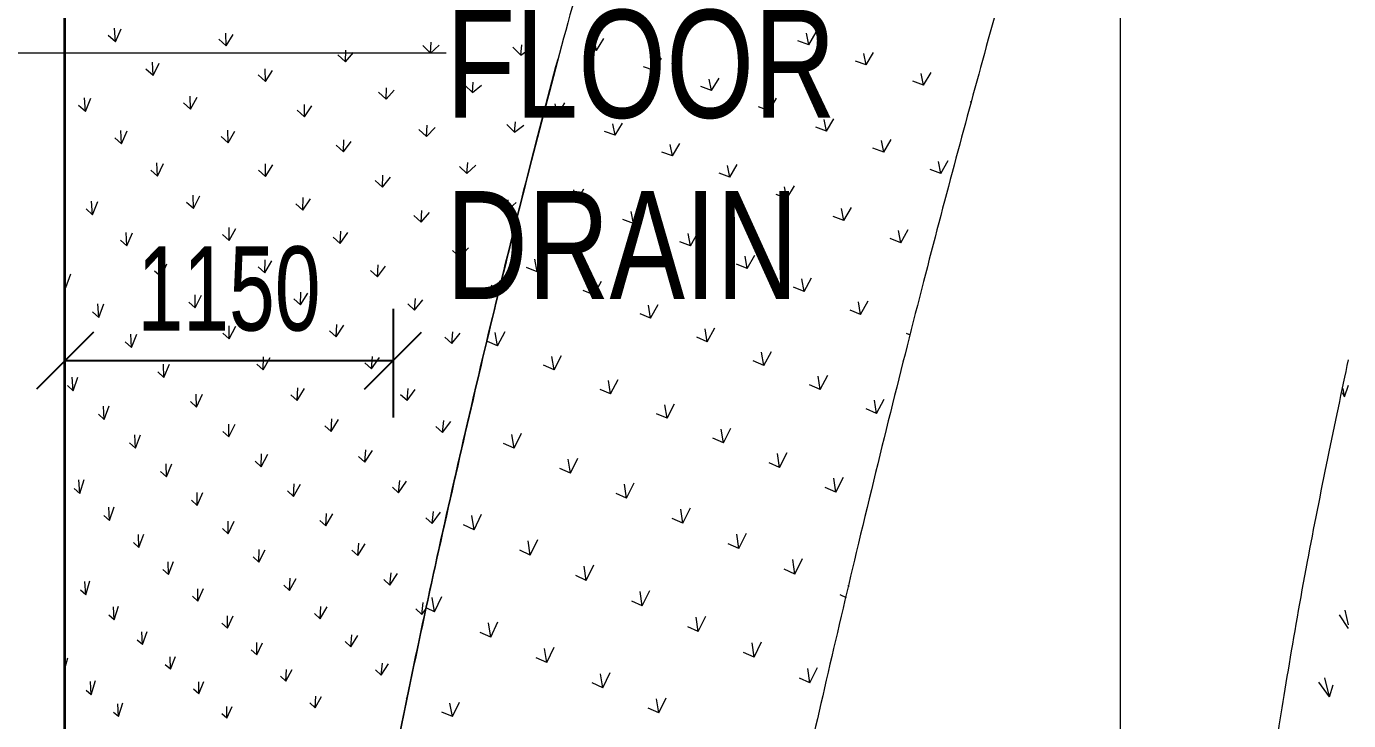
# Model space of a CAD drawing. Header units: millimetres. Extents: x 10569 to 232243, y -25347 to 80743.
# Drawn here: x 177207 to 181841, y 10608 to 13041 of the extents above; entities that cross this region are included whole.
import ezdxf

# ---------------------------------------------------------------- set-up
doc = ezdxf.new("R2010")
doc.units = ezdxf.units.MM
for name, color, linetype, lineweight in [('A-ANNO-DIMS', 211, 'Continuous', 5), ('A-FLOR', 192, 'Continuous', 9), ('A-FLOR-PATT', 8, 'Continuous', 9), ('A-WALL', 113, 'Continuous', 20), ('G-ANNO-TEXT', 231, 'Continuous', 5)]:
    doc.layers.add(name, color=color, linetype=linetype, lineweight=lineweight)
doc.styles.add('Arial_2', font='arial.ttf', dxfattribs={"width": 0.7, "height": 295.05988})
doc.styles.add('Swis721 BT_7', font='swiss.ttf', dxfattribs={"width": 0.75, "height": 378.428351})
doc.dimstyles.new('Linear_-_1_5mm_Arial', dxfattribs={"dimscale": 304.8, "dimtxt": 300, "dimasz": 0.656168, "dimexe": 0.656168, "dimexo": 0.0625, "dimgap": 0.328084, "dimtad": 1, "dimdec": 0, "dimzin": 0, "dimdsep": 46, "dimtxsty": 'Arial_2', "dimblk1": 'OBLIQUE', "dimblk2": 'OBLIQUE', "dimsah": 1, "dimcen": 0.09, "dimadec": 0, "dimazin": 0, "dimtfac": 1, "dimtdec": 4, "dimtix": 1, "dimtmove": 0, "dimatfit": 3, "dimfxl": 0.656168, "dimfxlon": 1, "dimtvp": 1, "dimtolj": 1, "dimtzin": 0, "dimarcsym": 2})

# ---------------------------------------------------------------- blocks, each defined once
blk = doc.blocks.new('FP_806-Copy _2_ of PART PLAN OF D_C_S _ CABLE LEAD-IN PLAN')
at = {"layer": 'A-FLOR-PATT'}
for p, q in [((92816, 12987.3), (92812.9, 13034.9)), ((92816, 12987.3), (92836.6, 13032.1)), ((92816, 12987.3), (92791.2, 13009.6)), ((93204.7, 12972.4), (93178.9, 12995.8)), ((93204.7, 12972.4), (93203.5, 13017.4)), ((93204.7, 12972.4), (93229, 13012.4)), ((93921.1, 12947.6), (93922.7, 12985.9)), ((93921.1, 12947.6), (93951.2, 12975.4)), ((94237.4, 12940.4), (94240.3, 12976.3)), ((93622.6, 12916.3), (93595.9, 12940.8)), ((93622.6, 12916.3), (93623.2, 12957.7)), ((93622.6, 12916.3), (93650.4, 12950)), ((93921.1, 12947.6), (93893.4, 12973.6)), ((94237.4, 12940.4), (94208.9, 12968.1)), ((94237.4, 12940.4), (94270.2, 12963.2)), ((92948, 12868.7), (92923.3, 12890.9)), ((92948, 12868.7), (92945.7, 12915.5)), ((92948, 12868.7), (92969.7, 12912.5)), ((93341.8, 12848.3), (93341.4, 12892.3)), ((93341.8, 12848.3), (93367.2, 12887)), ((93341.8, 12848.3), (93316.1, 12871.6)), ((94068.2, 12809), (94070.6, 12846)), ((92711, 12742.5), (92707.6, 12790.6)), ((93079.8, 12750.4), (93078.3, 12796.4)), ((93079.8, 12750.4), (93102.6, 12793.1)), ((93764.7, 12785.7), (93738.1, 12810.1)), ((93764.7, 12785.7), (93766.1, 12825.9)), ((93764.7, 12785.7), (93793.5, 12817.9)), ((94068.2, 12809), (94040.7, 12834.9)), ((94068.2, 12809), (94099.3, 12835.1)), ((92711, 12742.5), (92687.3, 12763.8)), ((92711, 12742.5), (92730, 12789.1)), ((93079.8, 12750.4), (93055.1, 12772.6)), ((93478.7, 12724.5), (93453, 12747.7)), ((93478.7, 12724.5), (93479.1, 12767.6)), ((93478.7, 12724.5), (93505.1, 12762)), ((94215.2, 12670.8), (94218.3, 12706.6)), ((92837.4, 12629.1), (92834.7, 12676.5)), ((92837.4, 12629.1), (92857.5, 12674.7)), ((93211.3, 12632.4), (93186.7, 12654.5)), ((93211.3, 12632.4), (93210.6, 12677.6)), ((93211.3, 12632.4), (93235.2, 12674)), ((93906.5, 12655.4), (93880, 12679.8)), ((93906.5, 12655.4), (93908.7, 12694.6)), ((93906.5, 12655.4), (93936.4, 12686.1)), ((94215.2, 12670.8), (94187.7, 12696.6)), ((94215.2, 12670.8), (94247.3, 12695.2)), ((92837.4, 12629.1), (92813.7, 12650.3)), ((93615.3, 12601), (93589.7, 12624.1)), ((93615.3, 12601), (93616.5, 12643.2)), ((93615.3, 12601), (93642.7, 12637.2)), ((92963.5, 12515.8), (92961.6, 12562.6)), ((92963.5, 12515.8), (92984.6, 12560.6)), ((93342.6, 12514.6), (93342.7, 12559.1)), ((94048.1, 12525.5), (94051.1, 12563.6)), ((92963.5, 12515.8), (92939.9, 12537)), ((93342.6, 12514.6), (93318, 12536.7)), ((93342.6, 12514.6), (93367.5, 12555.2)), ((93751.7, 12477.8), (93753.6, 12519.1)), ((93751.7, 12477.8), (93780.1, 12512.8)), ((94048.1, 12525.5), (94021.6, 12549.8)), ((94048.1, 12525.5), (94079, 12554.8)), ((93751.7, 12477.8), (93726.1, 12500.9)), ((92735.7, 12380.6), (92732.6, 12428.5)), ((92735.7, 12380.6), (92754.1, 12427.7)), ((93089.3, 12402.8), (93065.7, 12424)), ((93089.3, 12402.8), (93088.2, 12449)), ((93089.3, 12402.8), (93111.5, 12446.7)), ((93473.6, 12397.1), (93474.4, 12440.8)), ((93473.6, 12397.1), (93499.5, 12436.6)), ((94189.5, 12396), (94163, 12420.2)), ((94189.5, 12396), (94193.2, 12433)), ((94189.5, 12396), (94221.3, 12423.8)), ((92735.7, 12380.6), (92713.1, 12401.1)), ((93473.6, 12397.1), (93449, 12419.1)), ((93887.7, 12355), (93862.2, 12378)), ((93887.7, 12355), (93890.5, 12395.3)), ((93887.7, 12355), (93917.3, 12388.7)), ((93214.8, 12290), (93214.5, 12335.5)), ((93214.8, 12290), (93238.1, 12333.1)), ((92856, 12271.5), (92833.5, 12292)), ((92856, 12271.5), (92853.7, 12318.9)), ((92856, 12271.5), (92875.5, 12317.9)), ((93214.8, 12290), (93191.3, 12311.1)), ((93604.3, 12279.9), (93579.8, 12301.8)), ((93604.3, 12279.9), (93605.9, 12322.8)), ((93604.3, 12279.9), (93631.3, 12318.4)), ((94023.6, 12232.4), (93998.1, 12255.4)), ((94023.6, 12232.4), (94027.1, 12271.8)), ((94023.6, 12232.4), (94054.1, 12264.9)), ((92976.1, 12162.7), (92974.5, 12209.5)), ((92976.1, 12162.7), (92996.6, 12208.3)), ((93340.1, 12177.4), (93316.6, 12198.5)), ((93340.1, 12177.4), (93340.6, 12222.3)), ((93340.1, 12177.4), (93364.4, 12219.6)), ((93734.7, 12162.9), (93737.2, 12205)), ((93734.7, 12162.9), (93762.8, 12200.4)), ((92642.9, 12125.6), (92640.3, 12162)), ((92642.9, 12125.6), (92659.6, 12173.8)), ((92976.1, 12162.7), (92953.6, 12183.1)), ((93734.7, 12162.9), (93710.3, 12184.8)), ((94159.1, 12110.2), (94163.4, 12148.7)), ((92642.9, 12125.6), (92640.3, 12128)), ((93095.9, 12054), (93095.1, 12100.2)), ((93095.9, 12054), (93117.5, 12098.9)), ((93465, 12065), (93466.4, 12109.3)), ((93465, 12065), (93490.5, 12106.4)), ((94159.1, 12110.2), (94133.7, 12133.1)), ((94159.1, 12110.2), (94161.1, 12112.2)), ((92757.6, 12020.4), (92754.9, 12068)), ((92757.6, 12020.4), (92775.4, 12067.9)), ((93095.9, 12054), (93073.4, 12074.3)), ((93465, 12065), (93441.6, 12086)), ((93864.9, 12046.1), (93840.5, 12068)), ((93864.9, 12046.1), (93868.1, 12087.5)), ((93864.9, 12046.1), (93894.1, 12082.6)), ((92757.6, 12020.4), (92736.1, 12040.1)), ((92872.1, 11915.4), (92870.1, 11962.5)), ((92872.1, 11915.4), (92890.9, 11962.2)), ((93215.4, 11945.5), (93193, 11965.8)), ((93215.4, 11945.5), (93215.4, 11991.2)), ((93215.4, 11945.5), (93238, 11989.7)), ((93589.8, 11952.8), (93566.4, 11973.8)), ((93589.8, 11952.8), (93591.9, 11996.5)), ((93589.8, 11952.8), (93616.3, 11993.4)), ((93994.8, 11929.6), (93998.8, 11970.3)), ((93994.8, 11929.6), (94025, 11965.1)), ((92872.1, 11915.4), (92850.6, 11935.1)), ((93994.8, 11929.6), (93970.5, 11951.5)), ((93334.6, 11837.2), (93335.5, 11882.3)), ((93334.6, 11837.2), (93358.4, 11880.6)), ((93714.2, 11840.8), (93717.1, 11883.9)), ((93714.2, 11840.8), (93741.8, 11880.6)), ((92986.2, 11810.6), (92964.9, 11830.3)), ((92986.2, 11810.6), (92985, 11857.2)), ((92986.2, 11810.6), (93006.1, 11856.7)), ((93334.6, 11837.2), (93312.3, 11857.5)), ((93714.2, 11840.8), (93690.9, 11861.8)), ((92668.1, 11763.2), (92647.7, 11782.1)), ((92668.1, 11763.2), (92664.9, 11811.1)), ((92668.1, 11763.2), (92684.3, 11811.9)), ((93453.6, 11729), (93455.3, 11773.7)), ((93453.6, 11729), (93478.4, 11771.7)), ((93838.4, 11729.1), (93842.1, 11771.5)), ((93100.2, 11706.1), (93078.8, 11725.7)), ((93100.2, 11706.1), (93099.7, 11752)), ((93100.2, 11706.1), (93121, 11751.4)), ((93453.6, 11729), (93431.3, 11749.3)), ((93838.4, 11729.1), (93815.1, 11750)), ((93838.4, 11729.1), (93867.1, 11768)), ((92777.2, 11662.6), (92756.8, 11681.4)), ((92777.2, 11662.6), (92774.8, 11709.8)), ((92777.2, 11662.6), (92794.3, 11710.4)), ((93213.8, 11601.7), (93214.1, 11647.1)), ((93213.8, 11601.7), (93235.7, 11646.2)), ((93572.3, 11621.1), (93550.1, 11641.3)), ((93572.3, 11621.1), (93574.7, 11665.2)), ((93572.3, 11621.1), (93598.2, 11663.1)), ((93962.3, 11617.5), (93939, 11638.4)), ((93962.3, 11617.5), (93966.8, 11659.4)), ((93962.3, 11617.5), (93992, 11655.7)), ((92886.1, 11562.2), (92884.3, 11608.8)), ((92886.1, 11562.2), (92904.1, 11609.1)), ((93213.8, 11601.7), (93192.5, 11621.2)), ((92886.1, 11562.2), (92865.7, 11581)), ((93327.2, 11497.5), (93328.3, 11542.3)), ((93327.2, 11497.5), (93350.1, 11541.2)), ((93690.7, 11513.3), (93694, 11556.9)), ((93690.7, 11513.3), (93717.7, 11554.6)), ((92994.7, 11462), (92993.6, 11507.9)), ((92994.7, 11462), (93013.7, 11508)), ((93327.2, 11497.5), (93306, 11517)), ((93690.7, 11513.3), (93668.6, 11533.5)), ((92691, 11403.6), (92688.1, 11451.1)), ((92691, 11403.6), (92706.5, 11452.7)), ((92994.7, 11462), (92974.3, 11480.7)), ((93808.9, 11405.7), (93812.9, 11448.8)), ((93808.9, 11405.7), (93836.9, 11446.3)), ((92691, 11403.6), (92671.5, 11421.4)), ((93103, 11362), (93102.7, 11407.3)), ((93103, 11362), (93123, 11407.2)), ((93440.3, 11393.4), (93419.1, 11412.9)), ((93440.3, 11393.4), (93442.2, 11437.7)), ((93440.3, 11393.4), (93464.3, 11436.5)), ((93808.9, 11405.7), (93786.8, 11425.9)), ((92794.9, 11308.6), (92792.7, 11355.3)), ((92794.9, 11308.6), (92811.4, 11356.6)), ((93103, 11362), (93082.7, 11380.7)), ((92794.9, 11308.6), (92775.5, 11326.4)), ((93553.2, 11289.6), (93532.1, 11309.1)), ((93553.2, 11289.6), (93555.8, 11333.3)), ((93553.2, 11289.6), (93578.2, 11331.9)), ((93926.8, 11298.4), (93904.7, 11318.5)), ((93926.8, 11298.4), (93931.6, 11340.8)), ((93926.8, 11298.4), (93955.9, 11338.2)), ((92898.7, 11214), (92916, 11260.8)), ((93211.1, 11262.3), (93190.9, 11281)), ((93211.1, 11262.3), (93211.5, 11306.9)), ((93211.1, 11262.3), (93232.1, 11306.5)), ((92898.7, 11214), (92879.2, 11231.7)), ((92898.7, 11214), (92897, 11259.8)), ((93665.8, 11186), (93669.2, 11229.2)), ((93665.8, 11186), (93691.8, 11227.5)), ((93319, 11162.8), (93298.8, 11181.4)), ((93319, 11162.8), (93320.1, 11206.7)), ((93319, 11162.8), (93340.9, 11206.1)), ((93665.8, 11186), (93644.7, 11205.4)), ((93002.2, 11119.6), (92982.8, 11137.3)), ((93002.2, 11119.6), (93001.2, 11164.5)), ((93002.2, 11119.6), (93020.3, 11165.3)), ((93778.2, 11082.6), (93782.3, 11125.1)), ((93778.2, 11082.6), (93805.2, 11123.3)), ((92711.9, 11047.9), (92709.2, 11094.7)), ((92711.9, 11047.9), (92726.9, 11097.5)), ((93426.6, 11063.5), (93406.5, 11082.1)), ((93426.6, 11063.5), (93428.4, 11106.7)), ((93426.6, 11063.5), (93449.5, 11105.9)), ((93778.2, 11082.6), (93757.1, 11102)), ((92711.9, 11047.9), (92693.2, 11064.3)), ((93105.5, 11025.6), (93086.1, 11043.2)), ((93105.5, 11025.6), (93105.1, 11069.6)), ((93105.5, 11025.6), (93124.5, 11070.1)), ((92811.3, 10960.6), (92809.2, 11006.3)), ((92811.3, 10960.6), (92827.1, 11008.6)), ((93534, 10964.5), (93513.9, 10983.1)), ((93534, 10964.5), (93536.5, 11007)), ((93534, 10964.5), (93557.9, 11006)), ((93890.3, 10979.3), (93869.3, 10998.7)), ((93890.3, 10979.3), (93895.1, 11021.3)), ((93890.3, 10979.3), (93906.1, 11001.9)), ((92811.3, 10960.6), (92792.7, 10976.9)), ((93208.5, 10931.9), (93189.2, 10949.4)), ((93208.5, 10931.9), (93228.4, 10975.1)), ((93208.5, 10931.9), (93208.8, 10975)), ((92910.5, 10873.7), (92909, 10918.2)), ((92910.5, 10873.7), (92927.1, 10920.2)), ((93641.2, 10865.7), (93644.4, 10907.5)), ((93641.2, 10865.7), (93666, 10906.2)), ((92910.5, 10873.7), (92891.9, 10889.9)), ((93311.4, 10838.4), (93292.1, 10855.9)), ((93311.4, 10838.4), (93312.3, 10880.6)), ((93311.4, 10838.4), (93332.1, 10880.5)), ((93641.2, 10865.7), (93621.1, 10884.2)), ((92640.3, 10793.5), (92649.4, 10827.8)), ((93009.6, 10787.2), (92991, 10803.4)), ((93009.6, 10787.2), (93008.6, 10830.5)), ((93009.6, 10787.2), (93026.9, 10832.1)), ((93748.1, 10767.2), (93752, 10808.3)), ((93748.1, 10767.2), (93773.8, 10806.7)), ((93414, 10745.3), (93394.8, 10762.8)), ((93414, 10745.3), (93415.6, 10786.6)), ((93414, 10745.3), (93435.6, 10786.1)), ((93748.1, 10767.2), (93728.1, 10785.6)), ((92731.4, 10698.1), (92713.4, 10712.6)), ((92731.4, 10698.1), (92728.8, 10744.1)), ((92731.4, 10698.1), (92745.9, 10748.3)), ((93108.5, 10701.1), (93089.9, 10717.2)), ((93108.5, 10701.1), (93108, 10743.3)), ((93108.5, 10701.1), (93126.5, 10744.4)), ((92827, 10621.2), (92825, 10665.6)), ((92827, 10621.2), (92842.1, 10669.2)), ((93516.5, 10652.5), (93497.3, 10669.9)), ((93516.5, 10652.5), (93518.6, 10692.9)), ((93516.5, 10652.5), (93538.9, 10692.1)), ((93838.7, 10683.7), (93834.8, 10687.3)), ((92827, 10621.2), (92809.1, 10635.6)), ((93207.1, 10615.4), (93188.6, 10631.5)), ((93207.1, 10615.4), (93225.9, 10657.1)), ((93207.1, 10615.4), (93207.2, 10656.4))]:
    blk.add_line(p, q, dxfattribs=at)
blk = doc.blocks.new('FP_809-Copy _2_ of PART PLAN OF D_C_S _ CABLE LEAD-IN PLAN')
at = {"layer": 'A-FLOR-PATT'}
for p, q in [((94502.6, 12956.2), (94494.1, 12995.7)), ((94502.6, 12956.2), (94528.4, 12999)), ((95246.1, 12976.7), (95208.3, 12989.9)), ((95246.1, 12976.7), (95237.9, 13016.8)), ((95246.1, 12976.7), (95272.3, 13020.3)), ((94502.6, 12956.2), (94464.7, 12969.2)), ((94704.4, 12886.7), (94730.2, 12929.4)), ((95447.4, 12906.3), (95439.3, 12946.5)), ((95447.4, 12906.3), (95473.7, 12949.9)), ((94704.4, 12886.7), (94666.6, 12899.7)), ((94704.4, 12886.7), (94695.9, 12926.1)), ((95447.4, 12906.3), (95409.7, 12919.5)), ((94906, 12816.6), (94897.5, 12856.3)), ((94906, 12816.6), (94931.8, 12859.5)), ((95648.6, 12835.4), (95610.9, 12848.7)), ((95648.6, 12835.4), (95640.5, 12875.8)), ((95648.6, 12835.4), (95674.9, 12879.2)), ((94906, 12816.6), (94868.2, 12829.8)), ((94366.5, 12730.6), (94328.7, 12743.8)), ((94366.5, 12730.6), (94357.7, 12769.7)), ((94366.5, 12730.6), (94391.9, 12772.8)), ((95107.3, 12745.6), (95069.6, 12759)), ((95107.3, 12745.6), (95099, 12785.7)), ((95107.3, 12745.6), (95133.2, 12788.9)), ((95818, 12774.9), (95811.8, 12777.1)), ((94568, 12659.4), (94559.3, 12699.1)), ((94568, 12659.4), (94593.5, 12702.1)), ((95308.3, 12673.6), (95300.1, 12714.1)), ((95308.3, 12673.6), (95334.3, 12717.3)), ((94568, 12659.4), (94530.3, 12672.8)), ((95308.3, 12673.6), (95270.7, 12687.2)), ((94769.1, 12586.8), (94760.5, 12627.1)), ((94769.1, 12586.8), (94794.7, 12630.2)), ((95508.9, 12600.3), (95471.4, 12614.1)), ((95508.9, 12600.3), (95500.8, 12641.4)), ((95508.9, 12600.3), (95535.1, 12644.6)), ((94769.1, 12586.8), (94731.4, 12600.5)), ((95709.1, 12525.7), (95701.2, 12567.4)), ((95709.1, 12525.7), (95735.4, 12570.6)), ((94969.7, 12512.8), (94932.1, 12526.8)), ((94969.7, 12512.8), (94961.3, 12553.8)), ((94969.7, 12512.8), (94995.5, 12556.9)), ((95709.1, 12525.7), (95671.6, 12539.8)), ((94431.9, 12426.6), (94423.4, 12468.1)), ((94431.9, 12426.6), (94457.5, 12471.1)), ((95169.9, 12437.3), (95161.7, 12479.1)), ((95169.9, 12437.3), (95195.8, 12482.1)), ((94431.9, 12426.6), (94394.4, 12440.8)), ((95169.9, 12437.3), (95132.4, 12451.6)), ((94631.9, 12349.7), (94623.7, 12392)), ((94631.9, 12349.7), (94657.7, 12395)), ((95369.6, 12360.5), (95332.2, 12375)), ((95369.6, 12360.5), (95361.6, 12402.9)), ((95369.6, 12360.5), (95395.7, 12406)), ((94631.9, 12349.7), (94594.5, 12364.2)), ((95568.9, 12282.5), (95595.2, 12328.7)), ((94831.5, 12271.5), (94794.1, 12286.2)), ((94831.5, 12271.5), (94823.5, 12314.5)), ((94831.5, 12271.5), (94857.5, 12317.6)), ((95568.9, 12282.5), (95531.6, 12297.2)), ((95568.9, 12282.5), (95561.1, 12325.5)), ((95030.8, 12192.2), (95022.9, 12235.8)), ((95030.8, 12192.2), (95056.9, 12239)), ((94294.4, 12180.8), (94257, 12195.9)), ((94294.4, 12180.8), (94286.3, 12224.8)), ((94294.4, 12180.8), (94320.3, 12228)), ((95030.8, 12192.2), (94993.4, 12207.1)), ((94493.5, 12100), (94485.5, 12144.5)), ((94493.5, 12100), (94519.5, 12147.8)), ((95229.7, 12111.9), (95221.9, 12156.1)), ((95229.7, 12111.9), (95256, 12159.3)), ((94493.5, 12100), (94456.2, 12115.2)), ((95229.7, 12111.9), (95192.4, 12127)), ((94692.2, 12018.2), (94684.4, 12063.3)), ((94692.2, 12018.2), (94718.4, 12066.6)), ((95428.2, 12030.8), (95420.6, 12075.5)), ((95428.2, 12030.8), (95454.7, 12078.8)), ((94692.2, 12018.2), (94655, 12033.6)), ((95428.2, 12030.8), (95391, 12046.1)), ((94155.5, 11921.4), (94147.7, 11967.6)), ((94155.5, 11921.4), (94181.7, 11971.1)), ((94890.6, 11935.6), (94883, 11981.3)), ((94890.6, 11935.6), (94917, 11984.6)), ((95603.4, 11958.5), (95589.3, 11964.4)), ((94155.5, 11921.4), (94120.2, 11936.3)), ((94890.6, 11935.6), (94853.5, 11951.2)), ((94353.8, 11837.3), (94346.1, 11884)), ((94353.8, 11837.3), (94380.1, 11887.5)), ((95088.8, 11852.4), (95051.6, 11868.1)), ((95088.8, 11852.4), (95081.2, 11898.5)), ((95088.8, 11852.4), (95115.3, 11901.9)), ((94353.8, 11837.3), (94316.7, 11853.1)), ((95286.6, 11768.5), (95313.2, 11818.6)), ((94551.9, 11752.5), (94544.3, 11799.7)), ((94551.9, 11752.5), (94578.2, 11803.3)), ((95286.6, 11768.5), (95249.5, 11784.3)), ((95286.6, 11768.5), (95279.2, 11815.1)), ((94551.9, 11752.5), (94514.8, 11768.4)), ((95484.1, 11684.1), (95476.9, 11731.1)), ((95484.1, 11684.1), (95510.9, 11734.6)), ((94749.6, 11667.2), (94712.5, 11683.2)), ((94749.6, 11667.2), (94742.1, 11714.8)), ((94749.6, 11667.2), (94776.1, 11718.4)), ((95484.1, 11684.1), (95447.1, 11700)), ((94947, 11581.3), (94973.7, 11633.1)), ((94213.4, 11562), (94205.9, 11610.7)), ((94213.4, 11562), (94239.8, 11614.5)), ((94947, 11581.3), (94910, 11597.5)), ((94947, 11581.3), (94939.7, 11629.3)), ((94213.4, 11562), (94176.4, 11578.3)), ((95144.2, 11495), (95137, 11543.4)), ((95144.2, 11495), (95171, 11547.2)), ((94410.8, 11474.7), (94403.4, 11523.8)), ((94410.8, 11474.7), (94437.3, 11527.7)), ((95144.2, 11495), (95107.3, 11511.2)), ((94410.8, 11474.7), (94373.8, 11491.1)), ((95341, 11408.2), (95334, 11456.9)), ((95341, 11408.2), (95367.9, 11460.8)), ((94607.9, 11387.1), (94571, 11403.6)), ((94607.9, 11387.1), (94600.6, 11436.4)), ((94607.9, 11387.1), (94634.5, 11440.4)), ((95341, 11408.2), (95304.2, 11424.5)), ((94073.1, 11276.7), (94065.5, 11326.6)), ((94073.1, 11276.7), (94099.3, 11330.6)), ((94804.8, 11299), (94767.9, 11315.6)), ((94804.8, 11299), (94797.5, 11348.7)), ((94804.8, 11299), (94831.4, 11352.7)), ((94073.1, 11276.7), (94036.1, 11293.3)), ((95001.2, 11210.4), (95028.1, 11264.5)), ((94270, 11187.9), (94262.5, 11238)), ((94270, 11187.9), (94296.3, 11242.1)), ((95001.2, 11210.4), (94964.4, 11227)), ((95001.2, 11210.4), (94994.2, 11260.4)), ((94270, 11187.9), (94233.1, 11204.6)), ((95197.3, 11121.1), (95190.4, 11171.6)), ((95197.3, 11121.1), (95224.3, 11175.7)), ((94466.7, 11098.7), (94459.2, 11149)), ((94466.7, 11098.7), (94493, 11153.1)), ((95197.3, 11121.1), (95160.6, 11137.9)), ((94466.7, 11098.7), (94429.8, 11115.5)), ((95387.1, 11075.8), (95386.2, 11082)), ((93934.7, 10988.9), (93926.7, 11038.7)), ((93934.7, 10988.9), (93960.4, 11042.6)), ((94663, 11009.2), (94655.6, 11059.6)), ((94663, 11009.2), (94689.4, 11063.7)), ((95378.1, 11038), (95356.4, 11048.1)), ((93934.7, 10988.9), (93907.6, 11001.1)), ((94663, 11009.2), (94626.2, 11026)), ((94131.5, 10900), (94123.5, 10949.7)), ((94131.5, 10900), (94157.1, 10953.6)), ((94859, 10919.4), (94851.7, 10969.8)), ((94859, 10919.4), (94885.5, 10973.9)), ((94131.5, 10900), (94094.6, 10916.7)), ((94859, 10919.4), (94822.2, 10936.2)), ((94328, 10811.2), (94320.1, 10860.7)), ((94328, 10811.2), (94353.7, 10864.6)), ((95054.7, 10829.5), (95018, 10846.3)), ((95054.7, 10829.5), (95047.5, 10879.8)), ((95054.7, 10829.5), (95081.2, 10883.8)), ((94328, 10811.2), (94291.1, 10827.9)), ((94524.3, 10722.8), (94516.4, 10771.9)), ((94524.3, 10722.8), (94549.9, 10775.6)), ((95250.1, 10739.7), (95213.5, 10756.5)), ((95250.1, 10739.7), (95242.9, 10789.8)), ((95250.1, 10739.7), (95276.6, 10793.7)), ((94524.3, 10722.8), (94487.5, 10739.3)), ((93997.5, 10621.2), (93988.8, 10668.8)), ((93997.5, 10621.2), (94022.2, 10672.4)), ((94720.5, 10635), (94712.5, 10683.5)), ((94720.5, 10635), (94746, 10687.2)), ((93997.5, 10621.2), (93960.6, 10637.3)), ((94720.5, 10635), (94683.7, 10651.4))]:
    blk.add_line(p, q, dxfattribs=at)
blk = doc.blocks.new('FP_814-Copy _2_ of PART PLAN OF D_C_S _ CABLE LEAD-IN PLAN')
at = {"layer": 'A-FLOR-PATT'}
for p, q in [((97124.2, 11742.5), (97119.7, 11771.3)), ((97124.2, 11742.5), (97138.3, 11783.4)), ((97124.2, 11742.5), (97116.7, 11757)), ((97138.3, 10943.1), (97127, 10994.7)), ((97138.3, 10930.3), (97106.7, 10978.6)), ((97071.5, 10690.6), (97054.6, 10757.2)), ((97071.5, 10690.6), (97034.5, 10742)), ((97071.5, 10690.6), (97084.5, 10733.2))]:
    blk.add_line(p, q, dxfattribs=at)
blk = doc.blocks.new('_Oblique')
at = {"color": 0, "linetype": 'ByBlock', "lineweight": -2}
blk.add_line((-0.5, -0.5), (0.5, 0.5), dxfattribs=at)
blk = doc.blocks.new('DIMBLOCK252-Copy _2_ of PART PLAN OF D_C_S _ CABLE LEAD-IN PLAN')
at = {"layer": 'A-ANNO-DIMS', "color": 0, "lineweight": -2, "transparency": 16777216}
for p, q in [((177342, 12050.5), (177342, 11669.5)), ((178492, 12050.5), (178492, 11669.5)), ((177342, 11869.5), (178492, 11869.5))]:
    blk.add_line(p, q, dxfattribs=at)
at = {"layer": 'Defpoints', "color": 0, "transparency": 16777216}
for p in [(177342, 12069.5), (178492, 12069.5), (178492, 11869.5)]:
    blk.add_point(p, dxfattribs=at)
at = {"layer": 'A-ANNO-DIMS', "color": 0, "lineweight": -2, "transparency": 16777216, "xscale": 200, "yscale": 200, "zscale": 200, "rotation": 180}
blk.add_blockref('_Oblique', (177342, 11869.5), dxfattribs=at)
at = {"layer": 'A-ANNO-DIMS', "color": 0, "lineweight": -2, "transparency": 16777216, "xscale": 200, "yscale": 200, "zscale": 200}
blk.add_blockref('_Oblique', (178492, 11869.5), dxfattribs=at)
at = {"layer": 'A-ANNO-DIMS', "color": 0, "transparency": 16777216, "insert": (177917, 12120.2), "char_height": 295.06, "width": 753.231, "attachment_point": 5, "style": 'Arial_2'}
blk.add_mtext('\\A1;1150', dxfattribs=at)

msp = doc.modelspace()

# ---------------------------------------------------------------- linework, layer by layer
at = {"layer": 'A-FLOR', "color": 53, "lineweight": 15}
msp.add_line((181042.01041, 3937.14312), (181042.01041, 23220.76618), dxfattribs=at)
at = {"layer": 'A-FLOR'}
for points, knots in [([(181841.01542, 21448.12024), (181823.50695, 21403.49671), (181703.72987, 21097.33982), (181469.2877, 20486.45602), (181197.29725, 19739.00711), (180807.43028, 18641.12159), (180604.63894, 18052.04007), (180380.91923, 17363.33909), (180122.69689, 16568.42487), (179860.5201, 15710.67039), (179524.22698, 14569.4001), (179177.43914, 13329.03446), (178969.68348, 12553.46852), (178748.15044, 11645.20971), (178543.90094, 10717.53495), (178403.98832, 9997.36072), (178335.87386, 9567.49081), (178275.6184, 9139.59308), (178246.20955, 8908.45486)], [146.5115526305, 146.5115526305, 146.5115526305, 146.5115526305, 146.9842487516, 149.7477417167, 152.8710327831, 155.6952478321, 158.4415493634, 160.8279183117, 163.5137315081, 166.7085993566, 170.3977282731, 173.9840829727, 177.2917672061, 180.2299639644, 183.0922759073, 185.4271984576, 187.5861070317, 189.8046425141, 189.8046425141, 189.8046425141, 189.8046425141]), ([(181841.0169, 17049.90996), (181832.69274, 17025.34222), (181672.79095, 16552.7058), (181288.48046, 15391.27254), (181064.56601, 14677.28912), (180783.63075, 13727.25005), (180565.6033, 12957.02732), (180349.25687, 12148.98476), (180127.72434, 11259.73178), (179914.68841, 10336.15476), (179810.87933, 9847.30532), (179726.86945, 9414.66409), (179662.05465, 9004.92539), (179607.93641, 8535.86335), (179593.72767, 8300.69616), (179583.74031, 8013.09684), (179587.04197, 7826.02392), (179602.58547, 7530.53213), (179641.20996, 7216.46554), (179704.95948, 6869.7823), (179752.99917, 6702.37934), (179853.02457, 6394.70441), (179928.20948, 6190.01939), (179968.47293, 6077.388)], [88.351049563, 88.351049563, 88.351049563, 88.351049563, 88.5739935232, 92.5835625461, 96.5449138638, 99.3207100258, 102.1929498492, 104.984003146, 107.9361103254, 110.5201242415, 112.5841571659, 114.0655925609, 115.5168852373, 116.7439619213, 117.8321531365, 118.6087429438, 119.4512490744, 120.3250828263, 121.3797012231, 122.301253482, 123.2448037949, 124.1695396625, 125.1734564309, 125.1734564309, 125.1734564309, 125.1734564309]), ([(177972.23225, 5807.35965), (177996.20208, 6122.78667), (178034.82476, 6671.79896), (178117.46923, 7756.47803), (178224.41493, 8774.67765), (178334.14712, 9555.85585), (178404.88586, 10002.68325), (178544.77925, 10722.63893), (178749.0086, 11650.263), (178930.66399, 12395.01802), (179031.86126, 12783.57723), (179070.18712, 12927.54151)], [-199.0850376647, -199.0850376647, -199.0850376647, -199.0850376647, -196.4908369273, -193.2834152919, -190.0624894826, -187.5861070317, -185.4271984576, -183.0922759073, -180.2299639644, -177.2917672061, -175.6228219554, -175.6228219554, -175.6228219554, -175.6228219554]), ([(181134.63455, 6124.12439), (181150.1121, 6326.13364), (181183.02654, 6752.66321), (181238.84997, 7433.31087), (181335.45185, 8535.15851), (181412.04394, 9262.60594), (181495.9766, 9945.15237), (181572.65723, 10428.72344), (181681.72274, 11116.52322), (181795.16538, 11656.52421), (181841.05051, 11872.56966)], [-185.7700374577, -185.7700374577, -185.7700374577, -185.7700374577, -184.0686857279, -181.2856561818, -178.4507867002, -175.6862989002, -173.5966800211, -171.5141715836, -169.2640563561, -167.2560645532, -167.2560645532, -167.2560645532, -167.2560645532])]:
    msp.add_open_spline(points, degree=3, knots=knots, dxfattribs=at)
at = {"layer": 'A-FLOR', "lineweight": 15}
msp.add_open_spline([(181046.95632, 4956.54436), (181066.15996, 5228.81563), (181125.65323, 6006.6626), (181177.38275, 6683.84923), (181238.84997, 7433.31087), (181335.45185, 8535.15851), (181412.04394, 9262.60594), (181495.9766, 9945.15237), (181572.65723, 10428.72344), (181681.72274, 11116.52322), (181795.16538, 11656.52421), (181841.05051, 11872.56966)], degree=3, knots=[-188.379263434, -188.379263434, -188.379263434, -188.379263434, -186.510019177, -184.0686857279, -181.2856561818, -178.4507867002, -175.6862989002, -173.5966800211, -171.5141715836, -169.2640563561, -167.2560645532, -167.2560645532, -167.2560645532, -167.2560645532], dxfattribs=at)
at = {"layer": 'A-WALL', "lineweight": 35}
msp.add_line((177342.01041, 4657.48546), (177342.01041, 19682.31879), dxfattribs=at)
at = {"layer": 'G-ANNO-TEXT', "color": 60}
msp.add_line((177082.26972, 12948.46579), (178678.10435, 12948.46579), dxfattribs=at)

# ---------------------------------------------------------------- block references
at = {"layer": 'A-FLOR'}
for name in ['FP_806-Copy _2_ of PART PLAN OF D_C_S _ CABLE LEAD-IN PLAN', 'FP_809-Copy _2_ of PART PLAN OF D_C_S _ CABLE LEAD-IN PLAN', 'FP_814-Copy _2_ of PART PLAN OF D_C_S _ CABLE LEAD-IN PLAN']:
    msp.add_blockref(name, (84702.71744, 0), dxfattribs=at)

# ---------------------------------------------------------------- texts
at = {"layer": 'G-ANNO-TEXT', "color": 7, "insert": (178678.10435, 13098.95763), "char_height": 378.428351, "width": 1569.6, "attachment_point": 1, "line_spacing_factor": 1.00667, "style": 'Swis721 BT_7'}
msp.add_mtext('FLOOR\\PDRAIN', dxfattribs=at)

# ---------------------------------------------------------------- dimensions: what is measured, and where the dimension line sits
at = {"layer": 'A-ANNO-DIMS'}
dim = msp.add_linear_dim(base=(178492.01041, 11869.5142), p1=(177342.01041, 12069.5142), p2=(178492.01041, 12069.5142), dimstyle='Linear_-_1_5mm_Arial', override={"dimpost": '<>', "dimfxl": 1150}, dxfattribs=at)
dim.commit()
dim.dimension.update_dxf_attribs({"geometry": 'DIMBLOCK252-Copy _2_ of PART PLAN OF D_C_S _ CABLE LEAD-IN PLAN', "text_midpoint": (177917.01041, 12120.16381)})

doc.saveas('drawing.dxf')
